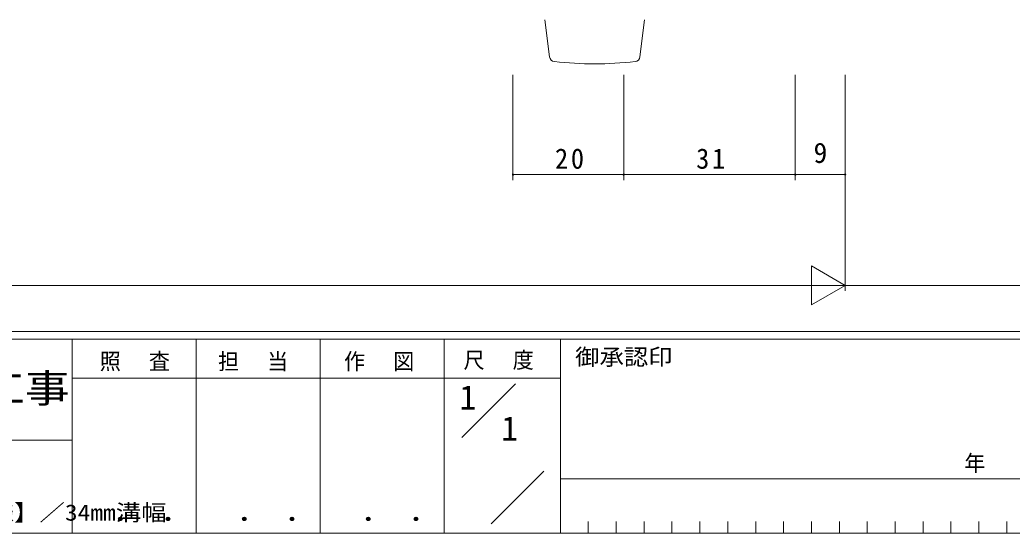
# Model space of a CAD drawing. Units: millimetres on the paper. Extents: x -420 to 373, y -297 to 267.
# Drawn here: x 88 to 267.3, y -297 to -204.3 of the extents above; entities that cross this region are included whole.
import ezdxf
from ezdxf.enums import TextEntityAlignment as Align

# ---------------------------------------------------------------- set-up
doc = ezdxf.new("R2010")
doc.units = ezdxf.units.MM
for name, color, linetype, lineweight in [('0-1_YKK_ZWAK', 7, 'Continuous', 9), ('0-4_YKK_D', 6, 'Continuous', 9), ('0-6_YKK_13', 4, 'Continuous', 9)]:
    doc.layers.add(name, color=color, linetype=linetype, lineweight=lineweight)
doc.layers.add('0-2_USER1', color=3, linetype='Continuous')
doc.styles.add('ＭＳ ゴシック', font='')
doc.styles.get('ＭＳ ゴシック').set_extended_font_data('MS Gothic')

msp = doc.modelspace()

# ---------------------------------------------------------------- linework, layer by layer
at = {"layer": '0-1_YKK_ZWAK'}
for p, q in [((352.3, -260.6), (-417.7, -260.6)), ((314.5, -262), (-417.7, -262)), ((97.5, -262), (97.5, -297)), ((119.9, -262), (119.9, -297)), ((142.3, -262), (142.3, -297)), ((164.7, -262), (164.7, -297)), ((185.7, -262), (185.7, -297)), ((165.684, -268.999), (97.5, -268.999)), ((165.684, -268.999), (185.7, -268.999)), ((167.87, -279.736), (177.564, -270.043)), ((-31.3, -280.199), (97.5, -280.199)), ((173.172, -295.345), (182.696, -285.821)), ((185.7, -287.2), (286.5, -287.2)), ((190.74, -294.9), (190.74, -297)), ((195.78, -294.9), (195.78, -297)), ((200.82, -294.9), (200.82, -297)), ((205.86, -294.9), (205.86, -297)), ((210.9, -294.9), (210.9, -297)), ((215.94, -294.9), (215.94, -297)), ((220.98, -294.9), (220.98, -297)), ((226.02, -294.9), (226.02, -297)), ((231.06, -294.9), (231.06, -297)), ((236.1, -294.9), (236.1, -297)), ((241.14, -294.9), (241.14, -297)), ((246.18, -294.9), (246.18, -297)), ((251.22, -294.9), (251.22, -297)), ((256.26, -294.9), (256.26, -297)), ((261.3, -294.9), (261.3, -297)), ((266.34, -294.9), (266.34, -297)), ((-417.7, -297), (314.5, -297))]:
    msp.add_line(p, q, dxfattribs=at)
at = {"layer": '0-4_YKK_D'}
for p, q in [((177.134, -214.255), (177.134, -233.255)), ((197.134, -214.255), (197.134, -233.255)), ((197.134, -214.255), (197.134, -233.255)), ((228.134, -214.255), (228.134, -233.255)), ((228.134, -214.255), (228.134, -233.255)), ((237.134, -214.255), (237.134, -253.255)), ((237.134, -214.255), (237.134, -233.255)), ((237.134, -214.255), (237.134, -253.255)), ((197.134, -232.255), (177.134, -232.255)), ((228.134, -232.255), (197.134, -232.255)), ((237.134, -232.255), (228.134, -232.255)), ((237.134, -252.255), (231.071, -248.755)), ((231.071, -248.755), (231.071, -255.755)), ((-55.866, -252.255), (230.134, -252.255)), ((237.134, -252.255), (225.009, -252.255)), ((237.134, -252.255), (231.071, -255.755)), ((302.134, -252.255), (237.134, -252.255))]:
    msp.add_line(p, q, dxfattribs=at)
for centre, start, end in [((177.134, -232.255), 0, 180), ((177.134, -232.255), 180, 0), ((197.134, -232.255), 0, 180), ((197.134, -232.255), 0, 180), ((197.134, -232.255), 180, 0), ((197.134, -232.255), 180, 0), ((228.134, -232.255), 0, 180), ((228.134, -232.255), 0, 180), ((228.134, -232.255), 180, 0), ((228.134, -232.255), 180, 0), ((237.134, -232.255), 0, 180), ((237.134, -232.255), 180, 0)]:
    msp.add_arc(centre, 0.106, start, end, dxfattribs=at)
at = {"layer": '0-6_YKK_13'}
for p, q in [((182.912, -204.315), (183.731, -210.988)), ((200.078, -210.988), (200.897, -204.315))]:
    msp.add_line(p, q, dxfattribs=at)
for centre, radius, start, end in [((184.724, -210.866), 1, 186.99998, 263.80104), ((199.085, -210.866), 1, 276.19894, 353), ((191.905, -144.755), 67.5, 263.80104, 276.19894)]:
    msp.add_arc(centre, radius, start, end, dxfattribs=at)

# ---------------------------------------------------------------- texts
at = {"layer": '0-1_YKK_ZWAK', "style": 'ＭＳ ゴシック', "width": 1.1}
msp.add_text('御承認印', height=2.933, dxfattribs=at).set_placement((188.367, -267.533), align=Align.BOTTOM_LEFT)
at = {"layer": '0-1_YKK_ZWAK', "color": 2, "style": 'ＭＳ ゴシック', "width": 1.15}
msp.add_text('工事', height=5.132, dxfattribs=at).set_placement((80.931, -274.956), align=Align.BOTTOM_LEFT)
at = {"layer": '0-1_YKK_ZWAK', "color": 3, "style": 'ＭＳ ゴシック', "width": 1.15}
for p in [(101.955, -295.946), (124.355, -295.946), (146.755, -295.946)]:
    msp.add_text(' ． ．', height=3.666, dxfattribs=at).set_placement(p, align=Align.BOTTOM_LEFT)
at = {"layer": '0-1_YKK_ZWAK', "char_height": 2.933, "attachment_point": 7, "style": 'ＭＳ ゴシック'}
for s, insert in [('\\T1.17;\\W0.95;照\\~\\~査', (102.489, -267.78)), ('\\T1.17;\\W0.95;担\\~\\~当', (123.855, -267.78)), ('\\T1.17;\\W0.95;作\\~\\~図', (146.62, -267.762)), ('\\T1.17;\\W0.95;尺\\~\\~度', (168.212, -267.537)), ('\\T1.2;\\W0.95;年\\~\\~\\~月\\~\\~\\~日', (258.676, -286.169))]:
    msp.add_mtext(s, dxfattribs=dict(at, insert=insert))
at = {"layer": '0-2_USER1', "style": 'ＭＳ ゴシック'}
for p in [(167.5, -275.999), (175.033, -281.599)]:
    msp.add_text('1', height=4.399, dxfattribs=at).set_placement(p, align=Align.BOTTOM_LEFT)
at = {"layer": '0-2_USER1', "color": 7, "style": 'ＭＳ ゴシック', "width": 1.15}
msp.add_text('つらいち枠 たてすべり出し窓【換気付非常用進入口仕様】／34mm溝幅 ', height=2.933, dxfattribs=at).set_placement((-30.323, -295.625), align=Align.BOTTOM_LEFT)
at = {"layer": '0-4_YKK_D', "color": 3, "style": 'ＭＳ ゴシック'}
msp.add_text('9', height=3.666, dxfattribs=at).set_placement((231.434, -231.255), align=Align.BOTTOM_LEFT)
at = {"layer": '0-4_YKK_D', "color": 3, "char_height": 3.666, "attachment_point": 7, "style": 'ＭＳ ゴシック'}
for s, insert in [('\\T1.21;\\W0.95;20', (184.734, -231.255)), ('\\T1.21;\\W0.95;31', (210.234, -231.255))]:
    msp.add_mtext(s, dxfattribs=dict(at, insert=insert))

doc.saveas('drawing.dxf')
